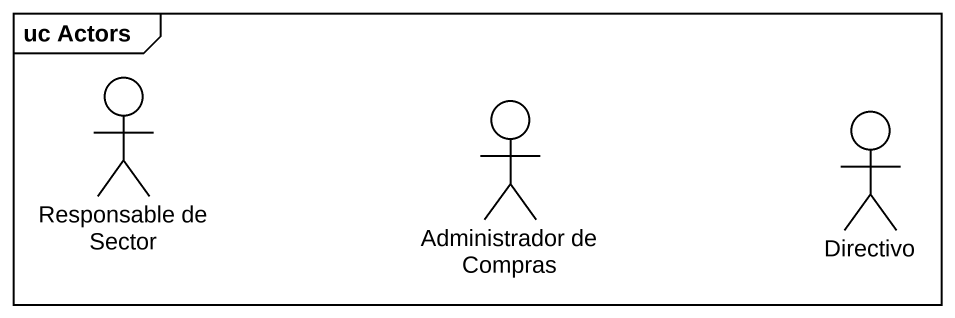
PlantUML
@startuml
mainframe uc Actors
actor "Responsable de Sector" as Responsable_de_Sector
actor "Administrador de Compras" as Administrador_de_Compras
actor Directivo
@enduml
